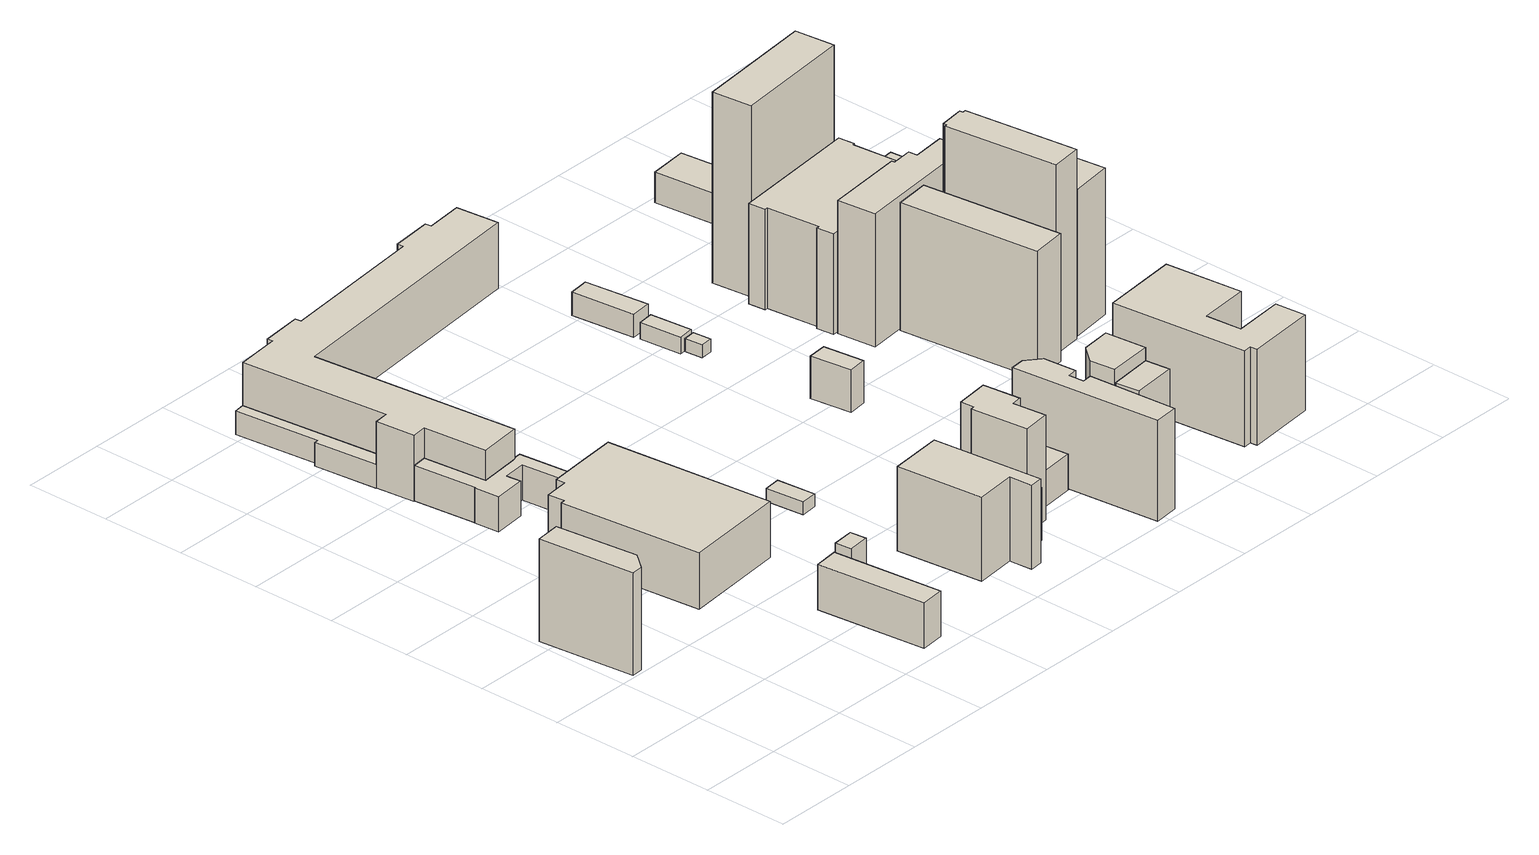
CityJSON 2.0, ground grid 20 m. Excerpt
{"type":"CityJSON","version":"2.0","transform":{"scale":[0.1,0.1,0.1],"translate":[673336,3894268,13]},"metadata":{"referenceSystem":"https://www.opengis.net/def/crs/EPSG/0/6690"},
"CityObjects":{
"building1":{"type":"Building","attributes":{"class":"3002","usage":"401","measuredHeight":28.9,"storeysAboveGround":7,"BuildingDetailAttribute.totalFloorArea":939.52,"BuildingDetailAttribute.buildingFootprintArea":134.22,"BuildingDetailAttribute.buildingRoofEdgeArea":134.22,"BuildingDetailAttribute.urbanPlanType":"21","BuildingDetailAttribute.landUseType":"212","BuildingDetailAttribute.surveyYear":2021,"BuildingIDAttribute.prefecture":"23","BuildingIDAttribute.city":"23106"},"address":[{"country":"日本","locality":"愛知県名古屋市"}],"geometry":[{"type":"Solid","lod":"1","boundaries":[[[[0,1,2,3,4]],[[3,5,6,4]],[[2,7,5,3]],[[1,8,7,2]],[[0,9,8,1]],[[4,6,9,0]],[[5,7,8,9,6]]]]}]},
"building2":{"type":"Building","attributes":{"class":"3002","usage":"401","measuredHeight":11.7,"storeysAboveGround":3,"BuildingDetailAttribute.totalFloorArea":448.21,"BuildingDetailAttribute.buildingFootprintArea":149.4,"BuildingDetailAttribute.buildingRoofEdgeArea":149.4,"BuildingDetailAttribute.urbanPlanType":"21","BuildingDetailAttribute.landUseType":"212","BuildingDetailAttribute.surveyYear":2021,"BuildingIDAttribute.prefecture":"23","BuildingIDAttribute.city":"23106"},"address":[{"country":"日本","locality":"愛知県名古屋市"}],"geometry":[{"type":"Solid","lod":"1","boundaries":[[[[10,11,12,13,14]],[[13,15,16,14]],[[12,17,15,13]],[[11,18,17,12]],[[10,19,18,11]],[[14,16,19,10]],[[15,17,18,19,16]]]]}]},
"building3":{"type":"Building","attributes":{"class":"3002","usage":"422","measuredHeight":14.1,"storeysAboveGround":3,"BuildingDetailAttribute.totalFloorArea":2884.77,"BuildingDetailAttribute.buildingFootprintArea":961.59,"BuildingDetailAttribute.buildingRoofEdgeArea":961.59,"BuildingDetailAttribute.urbanPlanType":"21","BuildingDetailAttribute.landUseType":"214","BuildingDetailAttribute.surveyYear":2021,"BuildingIDAttribute.prefecture":"23","BuildingIDAttribute.city":"23106"},"address":[{"country":"日本","locality":"愛知県名古屋市"}],"geometry":[{"type":"Solid","lod":"1","boundaries":[[[[20,21,22,23,24,25,26,27,28,29]],[[28,30,31,29]],[[27,32,30,28]],[[26,33,32,27]],[[25,34,33,26]],[[24,35,34,25]],[[23,36,35,24]],[[22,37,36,23]],[[21,38,37,22]],[[20,39,38,21]],[[29,31,39,20]],[[30,32,33,34,35,36,37,38,39,31]]]]}]},
"building4":{"type":"Building","attributes":{"class":"3001","usage":"413","measuredHeight":12.6,"storeysAboveGround":1,"BuildingDetailAttribute.totalFloorArea":20.88,"BuildingDetailAttribute.buildingFootprintArea":20.88,"BuildingDetailAttribute.buildingRoofEdgeArea":20.88,"BuildingDetailAttribute.urbanPlanType":"21","BuildingDetailAttribute.landUseType":"212","BuildingDetailAttribute.surveyYear":2021,"BuildingIDAttribute.prefecture":"23","BuildingIDAttribute.city":"23106"},"address":[{"country":"日本","locality":"愛知県名古屋市"}],"geometry":[{"type":"Solid","lod":"1","boundaries":[[[[40,41,42,43]],[[42,44,45,43]],[[41,46,44,42]],[[40,47,46,41]],[[43,45,47,40]],[[44,46,47,45]]]]}]},
"building5":{"type":"Building","attributes":{"class":"9999","usage":"422","measuredHeight":12.2,"storeysAboveGround":2,"BuildingDetailAttribute.totalFloorArea":322.15,"BuildingDetailAttribute.buildingFootprintArea":161.07,"BuildingDetailAttribute.buildingRoofEdgeArea":161.07,"BuildingDetailAttribute.urbanPlanType":"21","BuildingDetailAttribute.landUseType":"214","BuildingDetailAttribute.surveyYear":2021,"BuildingIDAttribute.prefecture":"23","BuildingIDAttribute.city":"23106"},"address":[{"country":"日本","locality":"愛知県名古屋市"}],"geometry":[{"type":"Solid","lod":"1","boundaries":[[[[48,49,50,51,52,53,54,55,56,57,58,59,60,61]],[[60,62,63,61]],[[59,64,62,60]],[[58,65,64,59]],[[57,66,65,58]],[[56,67,66,57]],[[55,68,67,56]],[[54,69,68,55]],[[53,70,69,54]],[[52,71,70,53]],[[51,72,71,52]],[[50,73,72,51]],[[49,74,73,50]],[[48,75,74,49]],[[61,63,75,48]],[[62,64,65,66,67,68,69,70,71,72,73,74,75,63]]]]}]},
"building6":{"type":"Building","attributes":{"class":"9999","usage":"422","measuredHeight":13.5,"storeysAboveGround":2,"BuildingDetailAttribute.totalFloorArea":203.98,"BuildingDetailAttribute.buildingFootprintArea":101.99,"BuildingDetailAttribute.buildingRoofEdgeArea":101.99,"BuildingDetailAttribute.urbanPlanType":"21","BuildingDetailAttribute.landUseType":"214","BuildingDetailAttribute.surveyYear":2021,"BuildingIDAttribute.prefecture":"23","BuildingIDAttribute.city":"23106"},"address":[{"country":"日本","locality":"愛知県名古屋市"}],"geometry":[{"type":"Solid","lod":"1","boundaries":[[[[76,77,78,79,80,81]],[[80,82,83,81]],[[79,84,82,80]],[[78,85,84,79]],[[77,86,85,78]],[[76,87,86,77]],[[81,83,87,76]],[[82,84,85,86,87,83]]]]}]},
"building7":{"type":"Building","attributes":{"class":"3002","usage":"401","measuredHeight":23.6,"storeysAboveGround":5,"BuildingDetailAttribute.totalFloorArea":1402.03,"BuildingDetailAttribute.buildingFootprintArea":280.41,"BuildingDetailAttribute.buildingRoofEdgeArea":280.41,"BuildingDetailAttribute.urbanPlanType":"21","BuildingDetailAttribute.landUseType":"212","BuildingDetailAttribute.surveyYear":2021,"BuildingIDAttribute.prefecture":"23","BuildingIDAttribute.city":"23106"},"address":[{"country":"日本","locality":"愛知県名古屋市"}],"geometry":[{"type":"Solid","lod":"1","boundaries":[[[[88,89,90,91,92,93]],[[92,94,95,93]],[[91,96,94,92]],[[90,97,96,91]],[[89,98,97,90]],[[88,99,98,89]],[[93,95,99,88]],[[94,96,97,98,99,95]]]]}]},
"building8":{"type":"Building","attributes":{"class":"3001","usage":"422","measuredHeight":10,"storeysAboveGround":1,"BuildingDetailAttribute.totalFloorArea":35.67,"BuildingDetailAttribute.buildingFootprintArea":35.67,"BuildingDetailAttribute.buildingRoofEdgeArea":35.67,"BuildingDetailAttribute.urbanPlanType":"21","BuildingDetailAttribute.landUseType":"214","BuildingDetailAttribute.surveyYear":2021,"BuildingIDAttribute.prefecture":"23","BuildingIDAttribute.city":"23106"},"address":[{"country":"日本","locality":"愛知県名古屋市"}],"geometry":[{"type":"Solid","lod":"1","boundaries":[[[[100,101,102,103]],[[102,104,105,103]],[[101,106,104,102]],[[100,107,106,101]],[[103,105,107,100]],[[104,106,107,105]]]]}]},
"building9":{"type":"Building","attributes":{"class":"3001","usage":"411","measuredHeight":18.3,"storeysAboveGround":2,"BuildingDetailAttribute.totalFloorArea":86.87,"BuildingDetailAttribute.buildingFootprintArea":43.44,"BuildingDetailAttribute.buildingRoofEdgeArea":43.44,"BuildingDetailAttribute.urbanPlanType":"21","BuildingDetailAttribute.landUseType":"211","BuildingDetailAttribute.surveyYear":2021,"BuildingIDAttribute.prefecture":"23","BuildingIDAttribute.city":"23106"},"address":[{"country":"日本","locality":"愛知県名古屋市"}],"geometry":[{"type":"Solid","lod":"1","boundaries":[[[[108,109,110,111]],[[110,112,113,111]],[[109,114,112,110]],[[108,115,114,109]],[[111,113,115,108]],[[112,114,115,113]]]]}]},
"building10":{"type":"Building","attributes":{"class":"3001","usage":"411","measuredHeight":7.6,"storeysAboveGround":2,"BuildingDetailAttribute.totalFloorArea":124.79,"BuildingDetailAttribute.buildingFootprintArea":62.39,"BuildingDetailAttribute.buildingRoofEdgeArea":62.39,"BuildingDetailAttribute.urbanPlanType":"21","BuildingDetailAttribute.landUseType":"211","BuildingDetailAttribute.surveyYear":2021,"BuildingIDAttribute.prefecture":"23","BuildingIDAttribute.city":"23106"},"address":[{"country":"日本","locality":"愛知県名古屋市"}],"geometry":[{"type":"Solid","lod":"1","boundaries":[[[[116,117,118,119]],[[118,120,121,119]],[[117,122,120,118]],[[116,123,122,117]],[[119,121,123,116]],[[120,122,123,121]]]]}]},
"building11":{"type":"Building","attributes":{"name":"市立名城小学校","class":"3002","usage":"422","measuredHeight":22.4,"storeysAboveGround":4,"BuildingDetailAttribute.totalFloorArea":5250.8,"BuildingDetailAttribute.buildingFootprintArea":1312.7,"BuildingDetailAttribute.buildingRoofEdgeArea":1312.7,"BuildingDetailAttribute.urbanPlanType":"21","BuildingDetailAttribute.landUseType":"214","BuildingDetailAttribute.surveyYear":2021,"BuildingIDAttribute.prefecture":"23","BuildingIDAttribute.city":"23106"},"address":[{"country":"日本","locality":"愛知県名古屋市"}],"geometry":[{"type":"Solid","lod":"1","boundaries":[[[[124,125,126,127,128,129,130,131,132,133,134,135,136,137,138,139,140,141,142]],[[141,143,144,142]],[[140,145,143,141]],[[139,146,145,140]],[[138,147,146,139]],[[137,148,147,138]],[[136,149,148,137]],[[135,150,149,136]],[[134,151,150,135]],[[133,152,151,134]],[[132,153,152,133]],[[131,154,153,132]],[[130,155,154,131]],[[129,156,155,130]],[[128,157,156,129]],[[127,158,157,128]],[[126,159,158,127]],[[125,160,159,126]],[[124,161,160,125]],[[142,144,161,124]],[[143,145,146,147,148,149,150,151,152,153,154,155,156,157,158,159,160,161,144]]]]}]},
"building12":{"type":"Building","attributes":{"class":"3002","usage":"401","measuredHeight":28.5,"storeysAboveGround":7,"BuildingDetailAttribute.totalFloorArea":913.26,"BuildingDetailAttribute.buildingFootprintArea":130.47,"BuildingDetailAttribute.buildingRoofEdgeArea":130.47,"BuildingDetailAttribute.urbanPlanType":"21","BuildingDetailAttribute.landUseType":"212","BuildingDetailAttribute.surveyYear":2021,"BuildingIDAttribute.prefecture":"23","BuildingIDAttribute.city":"23106"},"address":[{"country":"日本","locality":"愛知県名古屋市"}],"geometry":[{"type":"Solid","lod":"1","boundaries":[[[[162,163,164,165,166,167,168,169]],[[168,170,171,169]],[[167,172,170,168]],[[166,173,172,167]],[[165,174,173,166]],[[164,175,174,165]],[[163,176,175,164]],[[162,177,176,163]],[[169,171,177,162]],[[170,172,173,174,175,176,177,171]]]]}]},
"building13":{"type":"Building","attributes":{"class":"9999","usage":"412","measuredHeight":24.4,"storeysAboveGround":1,"BuildingDetailAttribute.totalFloorArea":51.96,"BuildingDetailAttribute.buildingFootprintArea":51.96,"BuildingDetailAttribute.buildingRoofEdgeArea":51.96,"BuildingDetailAttribute.urbanPlanType":"21","BuildingDetailAttribute.landUseType":"211","BuildingDetailAttribute.surveyYear":2021,"BuildingIDAttribute.prefecture":"23","BuildingIDAttribute.city":"23106"},"address":[{"country":"日本","locality":"愛知県名古屋市"}],"geometry":[{"type":"Solid","lod":"1","boundaries":[[[[178,179,180,181]],[[180,182,183,181]],[[179,184,182,180]],[[178,185,184,179]],[[181,183,185,178]],[[182,184,185,183]]]]}]},
"building14":{"type":"Building","attributes":{"class":"3002","usage":"401","measuredHeight":34.5,"storeysAboveGround":7,"BuildingDetailAttribute.totalFloorArea":1454,"BuildingDetailAttribute.buildingFootprintArea":207.71,"BuildingDetailAttribute.buildingRoofEdgeArea":207.71,"BuildingDetailAttribute.urbanPlanType":"21","BuildingDetailAttribute.landUseType":"212","BuildingDetailAttribute.surveyYear":2021,"BuildingIDAttribute.prefecture":"23","BuildingIDAttribute.city":"23106"},"address":[{"country":"日本","locality":"愛知県名古屋市"}],"geometry":[{"type":"Solid","lod":"1","boundaries":[[[[186,187,188,189,190,191,192,193,194]],[[193,195,196,194]],[[192,197,195,193]],[[191,198,197,192]],[[190,199,198,191]],[[189,200,199,190]],[[188,201,200,189]],[[187,202,201,188]],[[186,203,202,187]],[[194,196,203,186]],[[195,197,198,199,200,201,202,203,196]]]]}]},
"building15":{"type":"Building","attributes":{"class":"3001","usage":"422","measuredHeight":10.9,"storeysAboveGround":1,"BuildingDetailAttribute.totalFloorArea":43.34,"BuildingDetailAttribute.buildingFootprintArea":43.34,"BuildingDetailAttribute.buildingRoofEdgeArea":43.34,"BuildingDetailAttribute.urbanPlanType":"21","BuildingDetailAttribute.landUseType":"214","BuildingDetailAttribute.surveyYear":2021,"BuildingIDAttribute.prefecture":"23","BuildingIDAttribute.city":"23106"},"address":[{"country":"日本","locality":"愛知県名古屋市"}],"geometry":[{"type":"Solid","lod":"1","boundaries":[[[[204,205,206,207]],[[206,208,209,207]],[[205,210,208,206]],[[204,211,210,205]],[[207,209,211,204]],[[208,210,211,209]]]]}]},
"building16":{"type":"Building","attributes":{"class":"9999","usage":"461","measuredHeight":-9999,"storeysAboveGround":9999,"BuildingDetailAttribute.totalFloorArea":-9999,"BuildingDetailAttribute.buildingFootprintArea":-9999,"BuildingDetailAttribute.buildingRoofEdgeArea":12.47,"BuildingDetailAttribute.urbanPlanType":"21","BuildingDetailAttribute.landUseType":"214","BuildingDetailAttribute.surveyYear":2021,"BuildingIDAttribute.prefecture":"23","BuildingIDAttribute.city":"23106"},"geometry":[{"type":"Solid","lod":"1","boundaries":[[[[212,213,214,215]],[[214,216,217,215]],[[213,218,216,214]],[[212,219,218,213]],[[215,217,219,212]],[[216,218,219,217]]]]}]},
"building17":{"type":"Building","attributes":{"class":"3001","usage":"422","measuredHeight":6.9,"storeysAboveGround":1,"BuildingDetailAttribute.totalFloorArea":36.47,"BuildingDetailAttribute.buildingFootprintArea":36.47,"BuildingDetailAttribute.buildingRoofEdgeArea":36.47,"BuildingDetailAttribute.urbanPlanType":"21","BuildingDetailAttribute.landUseType":"214","BuildingDetailAttribute.surveyYear":2021,"BuildingIDAttribute.prefecture":"23","BuildingIDAttribute.city":"23106"},"address":[{"country":"日本","locality":"愛知県名古屋市"}],"geometry":[{"type":"Solid","lod":"1","boundaries":[[[[220,221,222,223]],[[222,224,225,223]],[[221,226,224,222]],[[220,227,226,221]],[[223,225,227,220]],[[224,226,227,225]]]]}]},
"building18":{"type":"Building","attributes":{"class":"3001","usage":"422","measuredHeight":8.4,"storeysAboveGround":1,"BuildingDetailAttribute.totalFloorArea":74.32,"BuildingDetailAttribute.buildingFootprintArea":74.32,"BuildingDetailAttribute.buildingRoofEdgeArea":74.32,"BuildingDetailAttribute.urbanPlanType":"21","BuildingDetailAttribute.landUseType":"214","BuildingDetailAttribute.surveyYear":2021,"BuildingIDAttribute.prefecture":"23","BuildingIDAttribute.city":"23106"},"address":[{"country":"日本","locality":"愛知県名古屋市"}],"geometry":[{"type":"Solid","lod":"1","boundaries":[[[[228,229,230,231]],[[230,232,233,231]],[[229,234,232,230]],[[228,235,234,229]],[[231,233,235,228]],[[232,234,235,233]]]]}]},
"building19":{"type":"Building","attributes":{"class":"3002","usage":"402","measuredHeight":20.5,"storeysAboveGround":4,"BuildingDetailAttribute.totalFloorArea":243.53,"BuildingDetailAttribute.buildingFootprintArea":60.88,"BuildingDetailAttribute.buildingRoofEdgeArea":60.88,"BuildingDetailAttribute.urbanPlanType":"21","BuildingDetailAttribute.landUseType":"212","BuildingDetailAttribute.surveyYear":2021,"BuildingIDAttribute.prefecture":"23","BuildingIDAttribute.city":"23106"},"address":[{"country":"日本","locality":"愛知県名古屋市"}],"geometry":[{"type":"Solid","lod":"1","boundaries":[[[[236,237,238,239]],[[238,240,241,239]],[[237,242,240,238]],[[236,243,242,237]],[[239,241,243,236]],[[240,242,243,241]]]]}]},
"building20":{"type":"Building","attributes":{"class":"9999","usage":"402","measuredHeight":19.5,"storeysAboveGround":4,"BuildingDetailAttribute.totalFloorArea":382,"BuildingDetailAttribute.buildingFootprintArea":95.5,"BuildingDetailAttribute.buildingRoofEdgeArea":95.5,"BuildingDetailAttribute.urbanPlanType":"21","BuildingDetailAttribute.landUseType":"212","BuildingDetailAttribute.surveyYear":2021,"BuildingIDAttribute.prefecture":"23","BuildingIDAttribute.city":"23106"},"address":[{"country":"日本","locality":"愛知県名古屋市"}],"geometry":[{"type":"Solid","lod":"1","boundaries":[[[[244,245,246,247,248]],[[247,249,250,248]],[[246,251,249,247]],[[245,252,251,246]],[[244,253,252,245]],[[248,250,253,244]],[[249,251,252,253,250]]]]}]},
"building21":{"type":"Building","attributes":{"class":"3002","usage":"401","measuredHeight":23.3,"storeysAboveGround":5,"BuildingDetailAttribute.totalFloorArea":2651.97,"BuildingDetailAttribute.buildingFootprintArea":530.39,"BuildingDetailAttribute.buildingRoofEdgeArea":530.39,"BuildingDetailAttribute.urbanPlanType":"21","BuildingDetailAttribute.landUseType":"212","BuildingDetailAttribute.surveyYear":2021,"BuildingIDAttribute.prefecture":"23","BuildingIDAttribute.city":"23106"},"address":[{"country":"日本","locality":"愛知県名古屋市"}],"geometry":[{"type":"Solid","lod":"1","boundaries":[[[[254,255,256,257,258,259,260,261,262,263]],[[262,264,265,263]],[[261,266,264,262]],[[260,267,266,261]],[[259,268,267,260]],[[258,269,268,259]],[[257,270,269,258]],[[256,271,270,257]],[[255,272,271,256]],[[254,273,272,255]],[[263,265,273,254]],[[264,266,267,268,269,270,271,272,273,265]]]]}]},
"building22":{"type":"Building","attributes":{"class":"9999","usage":"401","measuredHeight":22,"storeysAboveGround":3,"BuildingDetailAttribute.totalFloorArea":301.41,"BuildingDetailAttribute.buildingFootprintArea":100.47,"BuildingDetailAttribute.buildingRoofEdgeArea":100.47,"BuildingDetailAttribute.urbanPlanType":"21","BuildingDetailAttribute.landUseType":"212","BuildingDetailAttribute.surveyYear":2021,"BuildingIDAttribute.prefecture":"23","BuildingIDAttribute.city":"23106"},"address":[{"country":"日本","locality":"愛知県名古屋市"}],"geometry":[{"type":"Solid","lod":"1","boundaries":[[[[274,275,276,277]],[[276,278,279,277]],[[275,280,278,276]],[[274,281,280,275]],[[277,279,281,274]],[[278,280,281,279]]]]}]},
"building23":{"type":"Building","attributes":{"class":"3002","usage":"401","measuredHeight":37.8,"storeysAboveGround":8,"BuildingDetailAttribute.totalFloorArea":2209.17,"BuildingDetailAttribute.buildingFootprintArea":276.15,"BuildingDetailAttribute.buildingRoofEdgeArea":276.15,"BuildingDetailAttribute.urbanPlanType":"21","BuildingDetailAttribute.landUseType":"212","BuildingDetailAttribute.surveyYear":2021,"BuildingIDAttribute.prefecture":"23","BuildingIDAttribute.city":"23106"},"address":[{"country":"日本","locality":"愛知県名古屋市"}],"geometry":[{"type":"Solid","lod":"1","boundaries":[[[[282,283,284,285]],[[284,286,287,285]],[[283,288,286,284]],[[282,289,288,283]],[[285,287,289,282]],[[286,288,289,287]]]]}]},
"building24":{"type":"Building","attributes":{"class":"3002","usage":"401","measuredHeight":36,"storeysAboveGround":9,"BuildingDetailAttribute.totalFloorArea":2361.2,"BuildingDetailAttribute.buildingFootprintArea":262.36,"BuildingDetailAttribute.buildingRoofEdgeArea":262.36,"BuildingDetailAttribute.urbanPlanType":"21","BuildingDetailAttribute.landUseType":"212","BuildingDetailAttribute.surveyYear":2021,"BuildingIDAttribute.prefecture":"23","BuildingIDAttribute.city":"23106"},"address":[{"country":"日本","locality":"愛知県名古屋市"}],"geometry":[{"type":"Solid","lod":"1","boundaries":[[[[290,291,292,293,294,295,296,297]],[[296,298,299,297]],[[295,300,298,296]],[[294,301,300,295]],[[293,302,301,294]],[[292,303,302,293]],[[291,304,303,292]],[[290,305,304,291]],[[297,299,305,290]],[[298,300,301,302,303,304,305,299]]]]}]},
"building25":{"type":"Building","attributes":{"class":"9999","usage":"412","measuredHeight":44.2,"storeysAboveGround":15,"BuildingDetailAttribute.totalFloorArea":2995.64,"BuildingDetailAttribute.buildingFootprintArea":199.71,"BuildingDetailAttribute.buildingRoofEdgeArea":199.71,"BuildingDetailAttribute.urbanPlanType":"21","BuildingDetailAttribute.landUseType":"211","BuildingDetailAttribute.surveyYear":2021,"BuildingIDAttribute.prefecture":"23","BuildingIDAttribute.city":"23106"},"address":[{"country":"日本","locality":"愛知県名古屋市中区丸の内三丁目４１７"}],"geometry":[{"type":"Solid","lod":"1","boundaries":[[[[306,307,308,309,310,311,312,313]],[[312,314,315,313]],[[311,316,314,312]],[[310,317,316,311]],[[309,318,317,310]],[[308,319,318,309]],[[307,320,319,308]],[[306,321,320,307]],[[313,315,321,306]],[[314,316,317,318,319,320,321,315]]]]}]},
"building26":{"type":"Building","attributes":{"class":"3002","usage":"401","measuredHeight":36.4,"storeysAboveGround":5,"BuildingDetailAttribute.totalFloorArea":3183.18,"BuildingDetailAttribute.buildingFootprintArea":636.64,"BuildingDetailAttribute.buildingRoofEdgeArea":636.64,"BuildingDetailAttribute.urbanPlanType":"21","BuildingDetailAttribute.landUseType":"212","BuildingDetailAttribute.surveyYear":2021,"BuildingIDAttribute.prefecture":"23","BuildingIDAttribute.city":"23106"},"address":[{"country":"日本","locality":"愛知県名古屋市"}],"geometry":[{"type":"Solid","lod":"1","boundaries":[[[[322,323,324,325,326,327,328,329,330,331,332,333]],[[332,334,335,333]],[[331,336,334,332]],[[330,337,336,331]],[[329,338,337,330]],[[328,339,338,329]],[[327,340,339,328]],[[326,341,340,327]],[[325,342,341,326]],[[324,343,342,325]],[[323,344,343,324]],[[322,345,344,323]],[[333,335,345,322]],[[334,336,337,338,339,340,341,342,343,344,345,335]]]]}]},
"building27":{"type":"Building","attributes":{"class":"3002","usage":"414","measuredHeight":44.5,"storeysAboveGround":15,"BuildingDetailAttribute.totalFloorArea":4125.78,"BuildingDetailAttribute.buildingFootprintArea":275.05,"BuildingDetailAttribute.buildingRoofEdgeArea":275.05,"BuildingDetailAttribute.urbanPlanType":"21","BuildingDetailAttribute.landUseType":"211","BuildingDetailAttribute.surveyYear":2021,"BuildingIDAttribute.prefecture":"23","BuildingIDAttribute.city":"23106"},"address":[{"country":"日本","locality":"愛知県名古屋市中区丸の内三丁目４２２"}],"geometry":[{"type":"Solid","lod":"1","boundaries":[[[[346,347,348,349]],[[348,350,351,349]],[[347,352,350,348]],[[346,353,352,347]],[[349,351,353,346]],[[350,352,353,351]]]]}]},
"building28":{"type":"Building","attributes":{"class":"3002","usage":"412","measuredHeight":39.2,"storeysAboveGround":12,"BuildingDetailAttribute.totalFloorArea":3101.98,"BuildingDetailAttribute.buildingFootprintArea":258.5,"BuildingDetailAttribute.buildingRoofEdgeArea":258.5,"BuildingDetailAttribute.urbanPlanType":"21","BuildingDetailAttribute.landUseType":"211","BuildingDetailAttribute.surveyYear":2021,"BuildingIDAttribute.prefecture":"23","BuildingIDAttribute.city":"23106"},"address":[{"country":"日本","locality":"愛知県名古屋市"}],"geometry":[{"type":"Solid","lod":"1","boundaries":[[[[354,355,356,357,358,359,360,361]],[[360,362,363,361]],[[359,364,362,360]],[[358,365,364,359]],[[357,366,365,358]],[[356,367,366,357]],[[355,368,367,356]],[[354,369,368,355]],[[361,363,369,354]],[[362,364,365,366,367,368,369,363]]]]}]},
"building29":{"type":"Building","attributes":{"class":"9999","usage":"461","measuredHeight":26.1,"storeysAboveGround":9999,"BuildingDetailAttribute.totalFloorArea":-9999,"BuildingDetailAttribute.buildingFootprintArea":-9999,"BuildingDetailAttribute.buildingRoofEdgeArea":13.53,"BuildingDetailAttribute.urbanPlanType":"21","BuildingDetailAttribute.landUseType":"212","BuildingDetailAttribute.surveyYear":2021,"BuildingIDAttribute.prefecture":"23","BuildingIDAttribute.city":"23106"},"geometry":[{"type":"Solid","lod":"1","boundaries":[[[[370,371,372,373]],[[372,374,375,373]],[[371,376,374,372]],[[370,377,376,371]],[[373,375,377,370]],[[374,376,377,375]]]]}]},
"building30":{"type":"Building","attributes":{"class":"3001","usage":"422","measuredHeight":21.4,"storeysAboveGround":2,"BuildingDetailAttribute.totalFloorArea":474.72,"BuildingDetailAttribute.buildingFootprintArea":237.36,"BuildingDetailAttribute.buildingRoofEdgeArea":237.36,"BuildingDetailAttribute.urbanPlanType":"21","BuildingDetailAttribute.landUseType":"214","BuildingDetailAttribute.surveyYear":2021,"BuildingIDAttribute.prefecture":"23","BuildingIDAttribute.city":"23106"},"address":[{"country":"日本","locality":"愛知県名古屋市"}],"geometry":[{"type":"Solid","lod":"1","boundaries":[[[[378,379,380,381]],[[380,382,383,381]],[[379,384,382,380]],[[378,385,384,379]],[[381,383,385,378]],[[382,384,385,383]]]]}]},
"building31":{"type":"Building","attributes":{"class":"3001","usage":"401","measuredHeight":11.8,"storeysAboveGround":2,"BuildingDetailAttribute.totalFloorArea":123.41,"BuildingDetailAttribute.buildingFootprintArea":61.71,"BuildingDetailAttribute.buildingRoofEdgeArea":61.71,"BuildingDetailAttribute.urbanPlanType":"21","BuildingDetailAttribute.landUseType":"212","BuildingDetailAttribute.surveyYear":2021,"BuildingIDAttribute.prefecture":"23","BuildingIDAttribute.city":"23106"},"address":[{"country":"日本","locality":"愛知県名古屋市"}],"geometry":[{"type":"Solid","lod":"1","boundaries":[[[[386,387,388,389,390,391]],[[390,392,393,391]],[[389,394,392,390]],[[388,395,394,389]],[[387,396,395,388]],[[386,397,396,387]],[[391,393,397,386]],[[392,394,395,396,397,393]]]]}]},
"building32":{"type":"Building","attributes":{"class":"3003","usage":"401","measuredHeight":4,"storeysAboveGround":1,"BuildingDetailAttribute.totalFloorArea":37.85,"BuildingDetailAttribute.buildingFootprintArea":37.85,"BuildingDetailAttribute.buildingRoofEdgeArea":37.85,"BuildingDetailAttribute.urbanPlanType":"21","BuildingDetailAttribute.landUseType":"212","BuildingDetailAttribute.surveyYear":2021,"BuildingIDAttribute.prefecture":"23","BuildingIDAttribute.city":"23106"},"address":[{"country":"日本","locality":"愛知県名古屋市"}],"geometry":[{"type":"Solid","lod":"1","boundaries":[[[[398,399,400,401]],[[400,402,403,401]],[[399,404,402,400]],[[398,405,404,399]],[[401,403,405,398]],[[402,404,405,403]]]]}]},
"building33":{"type":"Building","attributes":{"class":"9999","usage":"461","measuredHeight":-9999,"storeysAboveGround":9999,"BuildingDetailAttribute.totalFloorArea":-9999,"BuildingDetailAttribute.buildingFootprintArea":-9999,"BuildingDetailAttribute.buildingRoofEdgeArea":9.83,"BuildingDetailAttribute.urbanPlanType":"21","BuildingDetailAttribute.landUseType":"214","BuildingDetailAttribute.surveyYear":2021,"BuildingIDAttribute.prefecture":"23","BuildingIDAttribute.city":"23106"},"geometry":[{"type":"Solid","lod":"1","boundaries":[[[[406,407,408,409]],[[408,410,411,409]],[[407,412,410,408]],[[406,413,412,407]],[[409,411,413,406]],[[410,412,413,411]]]]}]},
"building34":{"type":"Building","attributes":{"class":"3001","usage":"431","measuredHeight":9.1,"storeysAboveGround":2,"BuildingDetailAttribute.totalFloorArea":103.7,"BuildingDetailAttribute.buildingFootprintArea":51.85,"BuildingDetailAttribute.buildingRoofEdgeArea":51.85,"BuildingDetailAttribute.urbanPlanType":"21","BuildingDetailAttribute.landUseType":"213","BuildingDetailAttribute.surveyYear":2021,"BuildingIDAttribute.prefecture":"23","BuildingIDAttribute.city":"23106"},"address":[{"country":"日本","locality":"愛知県名古屋市"}],"geometry":[{"type":"Solid","lod":"1","boundaries":[[[[414,415,416,417]],[[416,418,419,417]],[[415,420,418,416]],[[414,421,420,415]],[[417,419,421,414]],[[418,420,421,419]]]]}]},
"building35":{"type":"Building","attributes":{"class":"9999","usage":"461","measuredHeight":23,"storeysAboveGround":9999,"BuildingDetailAttribute.totalFloorArea":-9999,"BuildingDetailAttribute.buildingFootprintArea":-9999,"BuildingDetailAttribute.buildingRoofEdgeArea":8.03,"BuildingDetailAttribute.urbanPlanType":"21","BuildingDetailAttribute.landUseType":"214","BuildingDetailAttribute.surveyYear":2021,"BuildingIDAttribute.prefecture":"23","BuildingIDAttribute.city":"23106"},"geometry":[{"type":"Solid","lod":"1","boundaries":[[[[422,423,424,425,426,427]],[[426,428,429,427]],[[425,430,428,426]],[[424,431,430,425]],[[423,432,431,424]],[[422,433,432,423]],[[427,429,433,422]],[[428,430,431,432,433,429]]]]}]},
"building36":{"type":"Building","attributes":{"class":"3001","usage":"421","measuredHeight":10.1,"storeysAboveGround":1,"BuildingDetailAttribute.totalFloorArea":64.04,"BuildingDetailAttribute.buildingFootprintArea":64.04,"BuildingDetailAttribute.buildingRoofEdgeArea":64.04,"BuildingDetailAttribute.urbanPlanType":"21","BuildingDetailAttribute.landUseType":"214","BuildingDetailAttribute.surveyYear":2021,"BuildingIDAttribute.prefecture":"23","BuildingIDAttribute.city":"23106"},"address":[{"country":"日本","locality":"愛知県名古屋市"}],"geometry":[{"type":"Solid","lod":"1","boundaries":[[[[434,435,436,437,438,439]],[[438,440,441,439]],[[437,442,440,438]],[[436,443,442,437]],[[435,444,443,436]],[[434,445,444,435]],[[439,441,445,434]],[[440,442,443,444,445,441]]]]}]}
},
"vertices":[
[31,400,11],[7,629,11],[66,635,11],[89,441,11],[58,402,11],[89,441,250],[58,402,250],[66,635,250],[7,629,250],[31,400,250],
[490,29,14],[463,288,14],[520,294,14],[524,254,14],[547,35,14],[524,254,120],[547,35,120],[520,294,120],[463,288,120],[490,29,120],
[314,473,9],[279,809,9],[289,810,9],[285,849,9],[342,855,9],[340,876,9],[416,884,9],[447,887,9],[518,894,9],[559,499,9],[518,894,140],[559,499,140],[447,887,140],[416,884,140],[340,876,140],[342,855,140],[285,849,140],[289,810,140],[279,809,140],[314,473,140],
[526,255,14],[522,294,14],[574,299,14],[578,260,14],[574,299,140],[578,260,140],[522,294,140],[526,255,140],
[308,1035,8],[408,1046,8],[408,1049,8],[429,1051,8],[447,887,8],[416,884,8],[401,1020,8],[348,1014,8],[352,981,8],[277,973,8],[271,1032,8],[273,1032,8],[257,1180,8],[292,1184,8],[257,1180,90],[292,1184,90],[273,1032,90],[271,1032,90],[277,973,90],[352,981,90],[348,1014,90],[401,1020,90],[416,884,90],[447,887,90],[429,1051,90],[408,1049,90],[408,1046,90],[308,1035,90],
[247,1273,5],[231,1422,5],[241,1423,5],[219,1622,5],[244,1625,5],[282,1277,5],[244,1625,60],[282,1277,60],[219,1622,60],[241,1423,60],[231,1422,60],[247,1273,60],
[894,73,14],[863,70,14],[858,124,14],[762,114,14],[740,320,14],[867,333,14],[740,320,210],[867,333,210],[762,114,210],[858,124,210],[863,70,210],[894,73,210],
[726,557,10],[717,648,10],[756,652,10],[765,561,10],[756,652,40],[765,561,40],[717,648,40],[726,557,40],
[901,120,17],[894,198,17],[949,203,17],[957,126,17],[949,203,140],[957,126,140],[894,198,140],[901,120,140],
[889,233,15],[877,335,15],[937,342,15],[950,240,15],[937,342,80],[950,240,80],[877,335,80],[889,233,80],
[892,1692,6],[979,1701,6],[990,1600,6],[356,1532,6],[408,1049,6],[408,1046,6],[308,1035,6],[292,1184,6],[257,1180,6],[247,1273,6],[282,1277,6],[244,1625,6],[347,1636,6],[345,1648,6],[441,1658,6],[443,1644,6],[795,1682,6],[794,1696,6],[890,1706,6],[794,1696,160],[890,1706,160],[795,1682,160],[443,1644,160],[441,1658,160],[345,1648,160],[347,1636,160],[244,1625,160],[282,1277,160],[247,1273,160],[257,1180,160],[292,1184,160],[308,1035,160],[408,1046,160],[408,1049,160],[356,1532,160],[990,1600,160],[979,1701,160],[892,1692,160],
[959,166,15],[943,302,15],[952,303,15],[949,335,15],[1029,345,15],[1039,256,15],[1015,253,15],[1024,174,15],[1015,253,260],[1024,174,260],[1039,256,260],[1029,345,260],[949,335,260],[952,303,260],[943,302,260],[959,166,260],
[1062,208,16],[1055,274,16],[1133,282,16],[1140,217,16],[1133,282,100],[1140,217,100],[1055,274,100],[1062,208,100],
[1186,216,15],[1209,218,15],[1226,9,15],[1168,3,15],[1131,357,15],[1165,360,15],[1199,333,15],[1206,254,15],[1183,252,15],[1206,254,250],[1183,252,250],[1199,333,250],[1165,360,250],[1131,357,250],[1168,3,250],[1226,9,250],[1209,218,250],[1186,216,250],
[1074,844,11],[1119,848,11],[1131,752,11],[1087,747,11],[1131,752,110],[1087,747,110],[1119,848,110],[1074,844,110],
[1049,1110,12],[1045,1152,12],[1074,1155,12],[1078,1112,12],[1074,1155,42],[1078,1112,42],[1045,1152,42],[1049,1110,42],
[1033,1153,11],[1023,1252,11],[1060,1256,11],[1070,1157,11],[1060,1256,50],[1070,1157,50],[1023,1252,50],[1033,1153,50],
[1026,1271,6],[1009,1421,6],[1057,1427,6],[1075,1276,6],[1057,1427,60],[1075,1276,60],[1009,1421,60],[1026,1271,60],
[1367,227,15],[1360,284,15],[1465,296,15],[1472,238,15],[1465,296,140],[1472,238,140],[1360,284,140],[1367,227,140],
[1361,286,15],[1354,345,15],[1387,386,15],[1456,394,15],[1466,297,15],[1456,394,170],[1466,297,170],[1387,386,170],[1354,345,170],[1361,286,170],
[1558,124,17],[1677,136,17],[1684,63,17],[1519,46,17],[1517,63,17],[1498,61,17],[1464,383,17],[1649,402,17],[1668,220,17],[1550,208,17],[1668,220,240],[1550,208,240],[1649,402,240],[1464,383,240],[1498,61,240],[1517,63,240],[1519,46,240],[1684,63,240],[1677,136,240],[1558,124,240],
[1558,124,20],[1550,208,20],[1668,220,20],[1677,136,20],[1668,220,150],[1677,136,150],[1550,208,150],[1558,124,150],
[1428,552,12],[1390,882,12],[1472,892,12],[1511,562,12],[1472,892,310],[1511,562,310],[1390,882,310],[1428,552,310],
[1489,984,10],[1537,989,10],[1539,968,10],[1617,976,10],[1624,914,10],[1311,880,10],[1301,971,10],[1488,991,10],[1301,971,320],[1488,991,320],[1311,880,320],[1624,914,320],[1617,976,320],[1539,968,320],[1537,989,320],[1489,984,320],
[1549,855,18],[1557,856,18],[1590,589,18],[1518,580,18],[1484,847,18],[1490,847,18],[1489,855,18],[1548,863,18],[1489,855,460],[1548,863,460],[1490,847,460],[1484,847,460],[1518,580,460],[1590,589,460],[1557,856,460],[1549,855,460],
[1598,1051,6],[1604,1052,6],[1608,1010,6],[1298,978,6],[1293,1019,6],[1300,1020,6],[1287,1145,6],[1280,1145,6],[1276,1185,6],[1586,1218,6],[1590,1180,6],[1585,1179,6],[1590,1180,240],[1585,1179,240],[1586,1218,240],[1276,1185,240],[1280,1145,240],[1287,1145,240],[1300,1020,240],[1293,1019,240],[1298,978,240],[1608,1010,240],[1604,1052,240],[1598,1051,240],
[1300,1200,5],[1290,1294,5],[1578,1326,5],[1588,1232,5],[1578,1326,450],[1588,1232,450],[1290,1294,450],[1300,1200,450],
[1640,857,18],[1667,860,18],[1699,608,18],[1600,595,18],[1568,849,18],[1587,851,18],[1586,859,18],[1639,866,18],[1586,859,360],[1639,866,360],[1587,851,360],[1568,849,360],[1600,595,360],[1699,608,360],[1667,860,360],[1640,857,360],
[1447,1325,9],[1438,1405,9],[1454,1407,9],[1463,1327,9],[1454,1407,39],[1463,1327,39],[1438,1405,39],[1447,1325,39],
[1471,1325,9],[1444,1582,9],[1535,1592,9],[1563,1335,9],[1535,1592,80],[1563,1335,80],[1444,1582,80],[1471,1325,80],
[1725,950,12],[1733,951,12],[1735,926,12],[1631,916,12],[1625,977,12],[1721,987,12],[1625,977,70],[1721,987,70],[1631,916,70],[1735,926,70],[1733,951,70],[1725,950,70],
[1637,990,10],[1633,1028,10],[1732,1038,10],[1736,1000,10],[1732,1038,40],[1736,1000,40],[1633,1028,40],[1637,990,40],
[1569,1332,10],[1566,1361,10],[1600,1365,10],[1603,1336,10],[1600,1365,40],[1603,1336,40],[1566,1361,40],[1569,1332,40],
[1713,1047,9],[1702,1156,9],[1749,1161,9],[1760,1052,9],[1749,1161,80],[1760,1052,80],[1702,1156,80],[1713,1047,80],
[1680,1416,10],[1690,1417,10],[1694,1381,10],[1674,1379,10],[1669,1424,10],[1679,1425,10],[1669,1424,200],[1679,1425,200],[1674,1379,200],[1694,1381,200],[1690,1417,200],[1680,1416,200],
[1793,1205,9],[1803,1206,9],[1804,1190,9],[1703,1181,9],[1696,1248,9],[1788,1257,9],[1696,1248,100],[1788,1257,100],[1703,1181,100],[1804,1190,100],[1803,1206,100],[1793,1205,100]
]}
